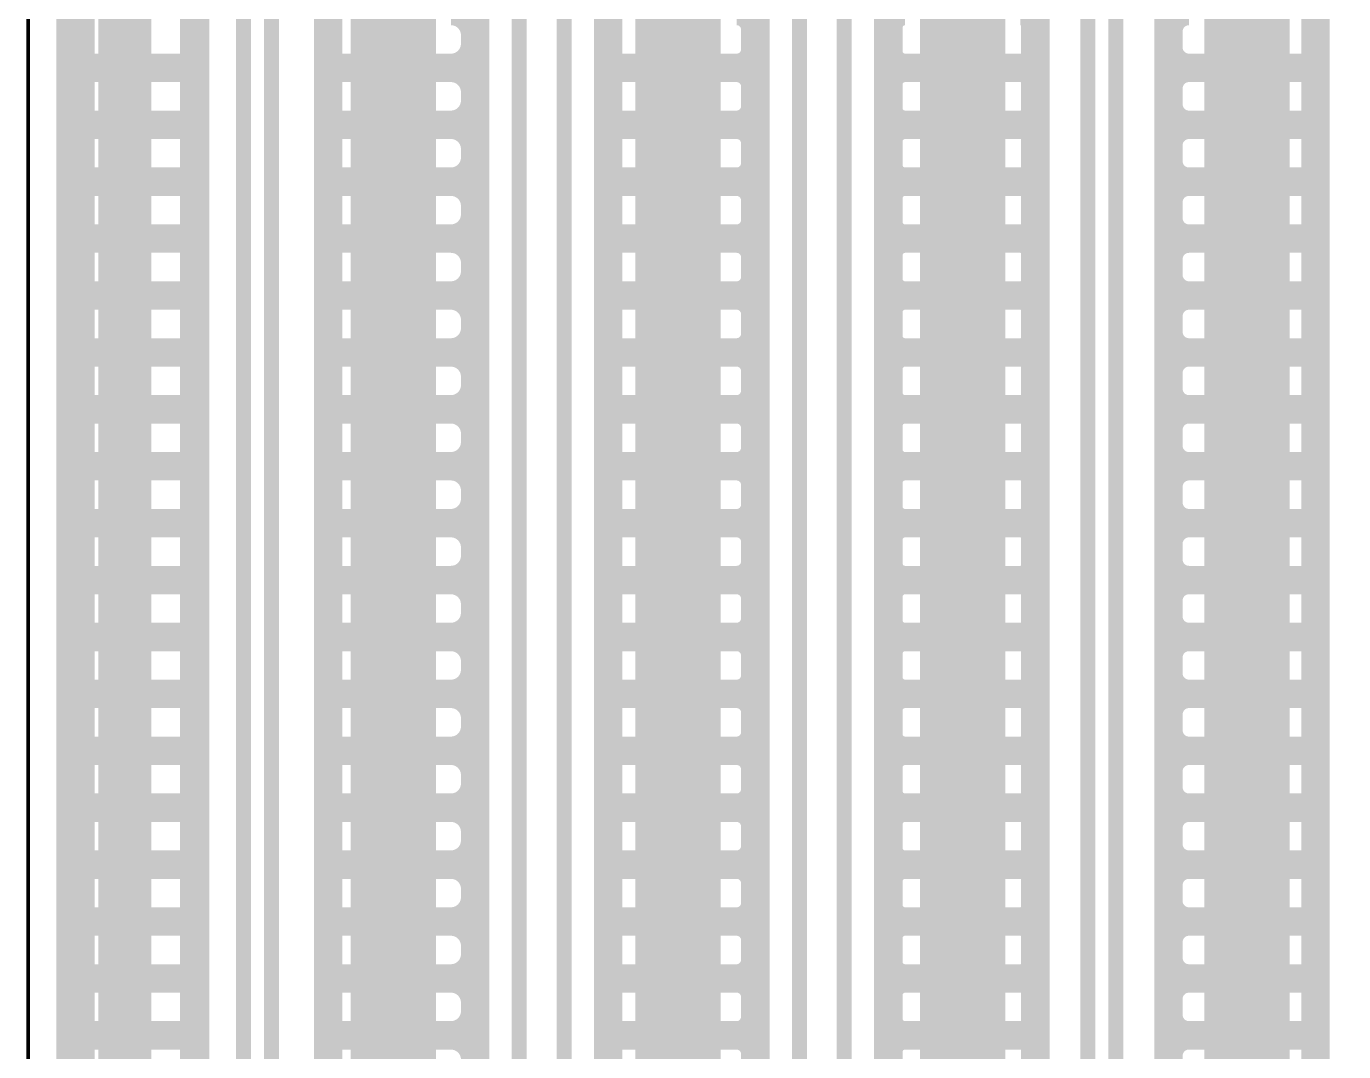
# Model space of a CAD drawing. Header units: millimetres. Extents: x 2260 to 2572, y -21 to 200.
# Drawn here: x 2292.68 to 2299.74, y 123.7 to 129.19 of the extents above; entities that cross this region are included whole.
import ezdxf

# ---------------------------------------------------------------- set-up
doc = ezdxf.new("R2010")
doc.units = ezdxf.units.MM
doc.layers.get('0').update_dxf_attribs({"lineweight": 18})
doc.layers.add('01', color=1, linetype='Continuous', lineweight=18)
doc.layers.add('DIM', color=3, linetype='Continuous', lineweight=13)

# ---------------------------------------------------------------- blocks, each defined once
blk = doc.blocks.new('PAD_R1')
blk.add_lwpolyline([(0.25, 0, 0.5, 0.5, 1), (-0.25, 0, 0.5, 0.5, 1)], format="xyseb", close=True)

msp = doc.modelspace()

# ---------------------------------------------------------------- linework, layer by layer
at = {"layer": '01'}
msp.add_lwpolyline([(2318.1914, 62.078, 0.02, 0.02, -0.414219), (2317.8914, 61.778, 0.02, 0.02, 0), (2292.9916, 61.778, 0.02, 0.02, -0.414219), (2292.6916, 62.078, 0.02, 0.02, 0), (2292.6916, 141.4405, 0.02, 0.02, -0.414219), (2292.9916, 141.7405, 0.02, 0.02, 0), (2317.8914, 141.7405, 0.02, 0.02, -0.414219), (2318.1914, 141.4405, 0.02, 0.02, 0)], format="xyseb", close=True, dxfattribs=at)
for points in [[(2293.1915, 139.8406, 0.2499, 0.2499, 0), (2293.1915, 63.6406, 0.2499, 0.2499, 0)], [(2294.6916, 139.8406, 0.2499, 0.2499, 0), (2294.6916, 63.6406, 0.2499, 0.2499, 0)], [(2296.1915, 139.8406, 0.2499, 0.2499, 0), (2296.1915, 63.6406, 0.2499, 0.2499, 0)], [(2297.6916, 139.8406, 0.2499, 0.2499, 0), (2297.6916, 63.6406, 0.2499, 0.2499, 0)], [(2299.1915, 139.8406, 0.2499, 0.2499, 0), (2299.1915, 63.6406, 0.2499, 0.2499, 0)], [(2292.9177, 137.2406, 0.1524, 0.1524, 0), (2292.9177, 66.2405, 0.1524, 0.1524, 0)], [(2292.9708, 137.2406, 0.1524, 0.1524, 0), (2292.9708, 66.2405, 0.1524, 0.1524, 0)], [(2293.2756, 137.2406, 0.1524, 0.1524, 0), (2293.2756, 66.2405, 0.1524, 0.1524, 0)], [(2293.5804, 137.2406, 0.1524, 0.1524, 0), (2293.5804, 66.2405, 0.1524, 0.1524, 0)], [(2293.5854, 137.2406, 0.1524, 0.1524, 0), (2293.5854, 66.2405, 0.1524, 0.1524, 0)], [(2294.2977, 137.2406, 0.1524, 0.1524, 0), (2294.2977, 66.2405, 0.1524, 0.1524, 0)], [(2294.4948, 137.2406, 0.1524, 0.1524, 0), (2294.4948, 66.2405, 0.1524, 0.1524, 0)], [(2294.7996, 137.2406, 0.1524, 0.1524, 0), (2294.7996, 66.2405, 0.1524, 0.1524, 0)], [(2295.0853, 66.3205, 0.1524, 0.1524, 0), (2295.0853, 137.2406, 0.1524, 0.1524, 0)], [(2295.7978, 137.2406, 0.1524, 0.1524, 0), (2295.7978, 66.2405, 0.1524, 0.1524, 0)], [(2296.0188, 137.2406, 0.1524, 0.1524, 0), (2296.0188, 66.2405, 0.1524, 0.1524, 0)], [(2296.3236, 137.2406, 0.1524, 0.1524, 0), (2296.3236, 66.2405, 0.1524, 0.1524, 0)], [(2296.5854, 66.3205, 0.1524, 0.1524, 0), (2296.5854, 137.2406, 0.1524, 0.1524, 0)], [(2297.2977, 66.3205, 0.1524, 0.1524, 0), (2297.2977, 137.2406, 0.1524, 0.1524, 0)], [(2297.5428, 137.2406, 0.1524, 0.1524, 0), (2297.5428, 66.2405, 0.1524, 0.1524, 0)], [(2297.8476, 137.2406, 0.1524, 0.1524, 0), (2297.8476, 66.2405, 0.1524, 0.1524, 0)], [(2298.0853, 66.3205, 0.1524, 0.1524, 0), (2298.0853, 137.2406, 0.1524, 0.1524, 0)], [(2298.7978, 66.3205, 0.1524, 0.1524, 0), (2298.7978, 137.2406, 0.1524, 0.1524, 0)], [(2299.0668, 137.2406, 0.1524, 0.1524, 0), (2299.0668, 66.2405, 0.1524, 0.1524, 0)], [(2299.3716, 137.2406, 0.1524, 0.1524, 0), (2299.3716, 66.2405, 0.1524, 0.1524, 0)], [(2299.5854, 137.2406, 0.1524, 0.1524, 0), (2299.5854, 66.2405, 0.1524, 0.1524, 0)], [(2295.0853, 129.1393, 0.1524, 0.1524, 0.414228), (2294.9553, 129.2693, 0.1524, 0.1524, 0)], [(2296.5854, 129.1693, 0.1524, 0.1524, 0.414228), (2296.4854, 129.2693, 0.1524, 0.1524, 0)], [(2297.2977, 129.1793, 0.1524, 0.1524, -0.414231), (2297.3877, 129.2693, 0.1524, 0.1524, 0)], [(2298.0853, 129.1893, 0.1524, 0.1524, 0.414252), (2298.0053, 129.2693, 0.1524, 0.1524, 0)], [(2298.7978, 129.1593, 0.1524, 0.1524, -0.414232), (2298.9078, 129.2693, 0.1524, 0.1524, 0)], [(2295.0853, 129.0945, 0.1524, 0.1524, -0.414228), (2294.9553, 128.9645, 0.1524, 0.1524, 0)], [(2296.5854, 129.0645, 0.1524, 0.1524, -0.414228), (2296.4854, 128.9645, 0.1524, 0.1524, 0)], [(2297.2977, 129.0545, 0.1524, 0.1524, 0.414231), (2297.3877, 128.9645, 0.1524, 0.1524, 0)], [(2298.0853, 129.0445, 0.1524, 0.1524, -0.414252), (2298.0053, 128.9645, 0.1524, 0.1524, 0)], [(2298.7978, 129.0745, 0.1524, 0.1524, 0.414232), (2298.9078, 128.9645, 0.1524, 0.1524, 0)], [(2292.9177, 128.9645, 0.1524, 0.1524, 0), (2293.5854, 128.9645, 0.1524, 0.1524, 0)], [(2294.2977, 128.9645, 0.1524, 0.1524, 0), (2295.0853, 128.9645, 0.1524, 0.1524, 0)], [(2295.0853, 128.8345, 0.1524, 0.1524, 0.414228), (2294.9553, 128.9645, 0.1524, 0.1524, 0)], [(2295.7978, 128.9645, 0.1524, 0.1524, 0), (2296.5854, 128.9645, 0.1524, 0.1524, 0)], [(2296.5854, 128.8645, 0.1524, 0.1524, 0.414228), (2296.4854, 128.9645, 0.1524, 0.1524, 0)], [(2297.2977, 128.9645, 0.1524, 0.1524, 0), (2298.0853, 128.9645, 0.1524, 0.1524, 0)], [(2297.2977, 128.8745, 0.1524, 0.1524, -0.414231), (2297.3877, 128.9645, 0.1524, 0.1524, 0)], [(2298.0853, 128.8845, 0.1524, 0.1524, 0.414252), (2298.0053, 128.9645, 0.1524, 0.1524, 0)], [(2298.7978, 128.9645, 0.1524, 0.1524, 0), (2299.5854, 128.9645, 0.1524, 0.1524, 0)], [(2298.7978, 128.8545, 0.1524, 0.1524, -0.414232), (2298.9078, 128.9645, 0.1524, 0.1524, 0)], [(2295.0853, 128.7897, 0.1524, 0.1524, -0.414228), (2294.9553, 128.6597, 0.1524, 0.1524, 0)], [(2296.5854, 128.7597, 0.1524, 0.1524, -0.414228), (2296.4854, 128.6597, 0.1524, 0.1524, 0)], [(2297.2977, 128.7497, 0.1524, 0.1524, 0.414231), (2297.3877, 128.6597, 0.1524, 0.1524, 0)], [(2298.7978, 128.7697, 0.1524, 0.1524, 0.414232), (2298.9078, 128.6597, 0.1524, 0.1524, 0)], [(2298.0853, 128.7397, 0.1524, 0.1524, -0.414252), (2298.0053, 128.6597, 0.1524, 0.1524, 0)], [(2292.9177, 128.6597, 0.1524, 0.1524, 0), (2293.5854, 128.6597, 0.1524, 0.1524, 0)], [(2294.2977, 128.6597, 0.1524, 0.1524, 0), (2295.0853, 128.6597, 0.1524, 0.1524, 0)], [(2295.0853, 128.5297, 0.1524, 0.1524, 0.414228), (2294.9553, 128.6597, 0.1524, 0.1524, 0)], [(2295.7978, 128.6597, 0.1524, 0.1524, 0), (2296.5854, 128.6597, 0.1524, 0.1524, 0)], [(2296.5854, 128.5597, 0.1524, 0.1524, 0.414228), (2296.4854, 128.6597, 0.1524, 0.1524, 0)], [(2297.2977, 128.6597, 0.1524, 0.1524, 0), (2298.0853, 128.6597, 0.1524, 0.1524, 0)], [(2297.2977, 128.5697, 0.1524, 0.1524, -0.414231), (2297.3877, 128.6597, 0.1524, 0.1524, 0)], [(2298.0853, 128.5797, 0.1524, 0.1524, 0.414252), (2298.0053, 128.6597, 0.1524, 0.1524, 0)], [(2298.7978, 128.6597, 0.1524, 0.1524, 0), (2299.5854, 128.6597, 0.1524, 0.1524, 0)], [(2298.7978, 128.5497, 0.1524, 0.1524, -0.414232), (2298.9078, 128.6597, 0.1524, 0.1524, 0)], [(2295.0853, 128.4849, 0.1524, 0.1524, -0.414228), (2294.9553, 128.3549, 0.1524, 0.1524, 0)], [(2298.7978, 128.4649, 0.1524, 0.1524, 0.414232), (2298.9078, 128.3549, 0.1524, 0.1524, 0)], [(2296.5854, 128.4549, 0.1524, 0.1524, -0.414228), (2296.4854, 128.3549, 0.1524, 0.1524, 0)], [(2297.2977, 128.4449, 0.1524, 0.1524, 0.414231), (2297.3877, 128.3549, 0.1524, 0.1524, 0)], [(2298.0853, 128.4349, 0.1524, 0.1524, -0.414252), (2298.0053, 128.3549, 0.1524, 0.1524, 0)], [(2292.9177, 128.3549, 0.1524, 0.1524, 0), (2293.5854, 128.3549, 0.1524, 0.1524, 0)], [(2294.2977, 128.3549, 0.1524, 0.1524, 0), (2295.0853, 128.3549, 0.1524, 0.1524, 0)], [(2295.0853, 128.2249, 0.1524, 0.1524, 0.414228), (2294.9553, 128.3549, 0.1524, 0.1524, 0)], [(2295.7978, 128.3549, 0.1524, 0.1524, 0), (2296.5854, 128.3549, 0.1524, 0.1524, 0)], [(2296.5854, 128.2549, 0.1524, 0.1524, 0.414228), (2296.4854, 128.3549, 0.1524, 0.1524, 0)], [(2297.2977, 128.3549, 0.1524, 0.1524, 0), (2298.0853, 128.3549, 0.1524, 0.1524, 0)], [(2297.2977, 128.2649, 0.1524, 0.1524, -0.414231), (2297.3877, 128.3549, 0.1524, 0.1524, 0)], [(2298.0853, 128.2749, 0.1524, 0.1524, 0.414252), (2298.0053, 128.3549, 0.1524, 0.1524, 0)], [(2298.7978, 128.3549, 0.1524, 0.1524, 0), (2299.5854, 128.3549, 0.1524, 0.1524, 0)], [(2298.7978, 128.2449, 0.1524, 0.1524, -0.414232), (2298.9078, 128.3549, 0.1524, 0.1524, 0)], [(2295.0853, 128.1801, 0.1524, 0.1524, -0.414228), (2294.9553, 128.0501, 0.1524, 0.1524, 0)], [(2296.5854, 128.1501, 0.1524, 0.1524, -0.414228), (2296.4854, 128.0501, 0.1524, 0.1524, 0)], [(2297.2977, 128.1401, 0.1524, 0.1524, 0.414231), (2297.3877, 128.0501, 0.1524, 0.1524, 0)], [(2298.0853, 128.1301, 0.1524, 0.1524, -0.414252), (2298.0053, 128.0501, 0.1524, 0.1524, 0)], [(2298.7978, 128.1601, 0.1524, 0.1524, 0.414232), (2298.9078, 128.0501, 0.1524, 0.1524, 0)], [(2292.9177, 128.0501, 0.1524, 0.1524, 0), (2293.5854, 128.0501, 0.1524, 0.1524, 0)], [(2294.2977, 128.0501, 0.1524, 0.1524, 0), (2295.0853, 128.0501, 0.1524, 0.1524, 0)], [(2295.0853, 127.9201, 0.1524, 0.1524, 0.414228), (2294.9553, 128.0501, 0.1524, 0.1524, 0)], [(2295.7978, 128.0501, 0.1524, 0.1524, 0), (2296.5854, 128.0501, 0.1524, 0.1524, 0)], [(2296.5854, 127.9501, 0.1524, 0.1524, 0.414228), (2296.4854, 128.0501, 0.1524, 0.1524, 0)], [(2297.2977, 128.0501, 0.1524, 0.1524, 0), (2298.0853, 128.0501, 0.1524, 0.1524, 0)], [(2297.2977, 127.9601, 0.1524, 0.1524, -0.414231), (2297.3877, 128.0501, 0.1524, 0.1524, 0)], [(2298.0853, 127.9701, 0.1524, 0.1524, 0.414252), (2298.0053, 128.0501, 0.1524, 0.1524, 0)], [(2298.7978, 128.0501, 0.1524, 0.1524, 0), (2299.5854, 128.0501, 0.1524, 0.1524, 0)], [(2298.7978, 127.9401, 0.1524, 0.1524, -0.414232), (2298.9078, 128.0501, 0.1524, 0.1524, 0)], [(2295.0853, 127.8753, 0.1524, 0.1524, -0.414228), (2294.9553, 127.7453, 0.1524, 0.1524, 0)], [(2296.5854, 127.8453, 0.1524, 0.1524, -0.414228), (2296.4854, 127.7453, 0.1524, 0.1524, 0)], [(2297.2977, 127.8353, 0.1524, 0.1524, 0.414231), (2297.3877, 127.7453, 0.1524, 0.1524, 0)], [(2298.7978, 127.8553, 0.1524, 0.1524, 0.414232), (2298.9078, 127.7453, 0.1524, 0.1524, 0)], [(2298.0853, 127.8253, 0.1524, 0.1524, -0.414252), (2298.0053, 127.7453, 0.1524, 0.1524, 0)], [(2292.9177, 127.7453, 0.1524, 0.1524, 0), (2293.5854, 127.7453, 0.1524, 0.1524, 0)], [(2294.2977, 127.7453, 0.1524, 0.1524, 0), (2295.0853, 127.7453, 0.1524, 0.1524, 0)], [(2295.0853, 127.6153, 0.1524, 0.1524, 0.414228), (2294.9553, 127.7453, 0.1524, 0.1524, 0)], [(2295.7978, 127.7453, 0.1524, 0.1524, 0), (2296.5854, 127.7453, 0.1524, 0.1524, 0)], [(2296.5854, 127.6453, 0.1524, 0.1524, 0.414228), (2296.4854, 127.7453, 0.1524, 0.1524, 0)], [(2297.2977, 127.7453, 0.1524, 0.1524, 0), (2298.0853, 127.7453, 0.1524, 0.1524, 0)], [(2297.2977, 127.6553, 0.1524, 0.1524, -0.414231), (2297.3877, 127.7453, 0.1524, 0.1524, 0)], [(2298.0853, 127.6653, 0.1524, 0.1524, 0.414252), (2298.0053, 127.7453, 0.1524, 0.1524, 0)], [(2298.7978, 127.7453, 0.1524, 0.1524, 0), (2299.5854, 127.7453, 0.1524, 0.1524, 0)], [(2298.7978, 127.6353, 0.1524, 0.1524, -0.414232), (2298.9078, 127.7453, 0.1524, 0.1524, 0)], [(2295.0853, 127.5705, 0.1524, 0.1524, -0.414228), (2294.9553, 127.4405, 0.1524, 0.1524, 0)], [(2298.7978, 127.5505, 0.1524, 0.1524, 0.414232), (2298.9078, 127.4405, 0.1524, 0.1524, 0)], [(2296.5854, 127.5405, 0.1524, 0.1524, -0.414228), (2296.4854, 127.4405, 0.1524, 0.1524, 0)], [(2297.2977, 127.5305, 0.1524, 0.1524, 0.414231), (2297.3877, 127.4405, 0.1524, 0.1524, 0)], [(2298.0853, 127.5205, 0.1524, 0.1524, -0.414252), (2298.0053, 127.4405, 0.1524, 0.1524, 0)], [(2292.9177, 127.4405, 0.1524, 0.1524, 0), (2293.5854, 127.4405, 0.1524, 0.1524, 0)], [(2294.2977, 127.4405, 0.1524, 0.1524, 0), (2295.0853, 127.4405, 0.1524, 0.1524, 0)], [(2295.0853, 127.3105, 0.1524, 0.1524, 0.414228), (2294.9553, 127.4405, 0.1524, 0.1524, 0)], [(2295.7978, 127.4405, 0.1524, 0.1524, 0), (2296.5854, 127.4405, 0.1524, 0.1524, 0)], [(2296.5854, 127.3405, 0.1524, 0.1524, 0.414228), (2296.4854, 127.4405, 0.1524, 0.1524, 0)], [(2297.2977, 127.4405, 0.1524, 0.1524, 0), (2298.0853, 127.4405, 0.1524, 0.1524, 0)], [(2297.2977, 127.3505, 0.1524, 0.1524, -0.414231), (2297.3877, 127.4405, 0.1524, 0.1524, 0)], [(2298.0853, 127.3605, 0.1524, 0.1524, 0.414252), (2298.0053, 127.4405, 0.1524, 0.1524, 0)], [(2298.7978, 127.4405, 0.1524, 0.1524, 0), (2299.5854, 127.4405, 0.1524, 0.1524, 0)], [(2298.7978, 127.3305, 0.1524, 0.1524, -0.414232), (2298.9078, 127.4405, 0.1524, 0.1524, 0)], [(2295.0853, 127.2657, 0.1524, 0.1524, -0.414228), (2294.9553, 127.1357, 0.1524, 0.1524, 0)], [(2296.5854, 127.2357, 0.1524, 0.1524, -0.414228), (2296.4854, 127.1357, 0.1524, 0.1524, 0)], [(2297.2977, 127.2257, 0.1524, 0.1524, 0.414231), (2297.3877, 127.1357, 0.1524, 0.1524, 0)], [(2298.0853, 127.2157, 0.1524, 0.1524, -0.414252), (2298.0053, 127.1357, 0.1524, 0.1524, 0)], [(2298.7978, 127.2457, 0.1524, 0.1524, 0.414232), (2298.9078, 127.1357, 0.1524, 0.1524, 0)], [(2292.9177, 127.1357, 0.1524, 0.1524, 0), (2293.5854, 127.1357, 0.1524, 0.1524, 0)], [(2294.2977, 127.1357, 0.1524, 0.1524, 0), (2295.0853, 127.1357, 0.1524, 0.1524, 0)], [(2295.0853, 127.0057, 0.1524, 0.1524, 0.414228), (2294.9553, 127.1357, 0.1524, 0.1524, 0)], [(2295.7978, 127.1357, 0.1524, 0.1524, 0), (2296.5854, 127.1357, 0.1524, 0.1524, 0)], [(2296.5854, 127.0357, 0.1524, 0.1524, 0.414228), (2296.4854, 127.1357, 0.1524, 0.1524, 0)], [(2297.2977, 127.1357, 0.1524, 0.1524, 0), (2298.0853, 127.1357, 0.1524, 0.1524, 0)], [(2297.2977, 127.0457, 0.1524, 0.1524, -0.414231), (2297.3877, 127.1357, 0.1524, 0.1524, 0)], [(2298.0853, 127.0557, 0.1524, 0.1524, 0.414252), (2298.0053, 127.1357, 0.1524, 0.1524, 0)], [(2298.7978, 127.1357, 0.1524, 0.1524, 0), (2299.5854, 127.1357, 0.1524, 0.1524, 0)], [(2298.7978, 127.0257, 0.1524, 0.1524, -0.414232), (2298.9078, 127.1357, 0.1524, 0.1524, 0)], [(2295.0853, 126.9609, 0.1524, 0.1524, -0.414228), (2294.9553, 126.8309, 0.1524, 0.1524, 0)], [(2296.5854, 126.9309, 0.1524, 0.1524, -0.414228), (2296.4854, 126.8309, 0.1524, 0.1524, 0)], [(2297.2977, 126.9209, 0.1524, 0.1524, 0.414231), (2297.3877, 126.8309, 0.1524, 0.1524, 0)], [(2298.0853, 126.9109, 0.1524, 0.1524, -0.414252), (2298.0053, 126.8309, 0.1524, 0.1524, 0)], [(2298.7978, 126.9409, 0.1524, 0.1524, 0.414232), (2298.9078, 126.8309, 0.1524, 0.1524, 0)], [(2292.9177, 126.8309, 0.1524, 0.1524, 0), (2293.5854, 126.8309, 0.1524, 0.1524, 0)], [(2294.2977, 126.8309, 0.1524, 0.1524, 0), (2295.0853, 126.8309, 0.1524, 0.1524, 0)], [(2295.0853, 126.7009, 0.1524, 0.1524, 0.414228), (2294.9553, 126.8309, 0.1524, 0.1524, 0)], [(2295.7978, 126.8309, 0.1524, 0.1524, 0), (2296.5854, 126.8309, 0.1524, 0.1524, 0)], [(2296.5854, 126.7309, 0.1524, 0.1524, 0.414228), (2296.4854, 126.8309, 0.1524, 0.1524, 0)], [(2297.2977, 126.8309, 0.1524, 0.1524, 0), (2298.0853, 126.8309, 0.1524, 0.1524, 0)], [(2297.2977, 126.7409, 0.1524, 0.1524, -0.414231), (2297.3877, 126.8309, 0.1524, 0.1524, 0)], [(2298.0853, 126.7509, 0.1524, 0.1524, 0.414252), (2298.0053, 126.8309, 0.1524, 0.1524, 0)], [(2298.7978, 126.8309, 0.1524, 0.1524, 0), (2299.5854, 126.8309, 0.1524, 0.1524, 0)], [(2298.7978, 126.7209, 0.1524, 0.1524, -0.414232), (2298.9078, 126.8309, 0.1524, 0.1524, 0)], [(2295.0853, 126.6561, 0.1524, 0.1524, -0.414228), (2294.9553, 126.5261, 0.1524, 0.1524, 0)], [(2298.7978, 126.6361, 0.1524, 0.1524, 0.414232), (2298.9078, 126.5261, 0.1524, 0.1524, 0)], [(2296.5854, 126.6261, 0.1524, 0.1524, -0.414228), (2296.4854, 126.5261, 0.1524, 0.1524, 0)], [(2297.2977, 126.6161, 0.1524, 0.1524, 0.414231), (2297.3877, 126.5261, 0.1524, 0.1524, 0)], [(2298.0853, 126.6061, 0.1524, 0.1524, -0.414252), (2298.0053, 126.5261, 0.1524, 0.1524, 0)], [(2292.9177, 126.5261, 0.1524, 0.1524, 0), (2293.5854, 126.5261, 0.1524, 0.1524, 0)], [(2294.2977, 126.5261, 0.1524, 0.1524, 0), (2295.0853, 126.5261, 0.1524, 0.1524, 0)], [(2295.0853, 126.3961, 0.1524, 0.1524, 0.414228), (2294.9553, 126.5261, 0.1524, 0.1524, 0)], [(2295.7978, 126.5261, 0.1524, 0.1524, 0), (2296.5854, 126.5261, 0.1524, 0.1524, 0)], [(2296.5854, 126.4261, 0.1524, 0.1524, 0.414228), (2296.4854, 126.5261, 0.1524, 0.1524, 0)], [(2297.2977, 126.5261, 0.1524, 0.1524, 0), (2298.0853, 126.5261, 0.1524, 0.1524, 0)], [(2297.2977, 126.4361, 0.1524, 0.1524, -0.414231), (2297.3877, 126.5261, 0.1524, 0.1524, 0)], [(2298.0853, 126.4461, 0.1524, 0.1524, 0.414252), (2298.0053, 126.5261, 0.1524, 0.1524, 0)], [(2298.7978, 126.5261, 0.1524, 0.1524, 0), (2299.5854, 126.5261, 0.1524, 0.1524, 0)], [(2298.7978, 126.4161, 0.1524, 0.1524, -0.414232), (2298.9078, 126.5261, 0.1524, 0.1524, 0)], [(2295.0853, 126.3513, 0.1524, 0.1524, -0.414228), (2294.9553, 126.2213, 0.1524, 0.1524, 0)], [(2296.5854, 126.3213, 0.1524, 0.1524, -0.414228), (2296.4854, 126.2213, 0.1524, 0.1524, 0)], [(2297.2977, 126.3113, 0.1524, 0.1524, 0.414231), (2297.3877, 126.2213, 0.1524, 0.1524, 0)], [(2298.0853, 126.3013, 0.1524, 0.1524, -0.414252), (2298.0053, 126.2213, 0.1524, 0.1524, 0)], [(2298.7978, 126.3313, 0.1524, 0.1524, 0.414232), (2298.9078, 126.2213, 0.1524, 0.1524, 0)], [(2292.9177, 126.2213, 0.1524, 0.1524, 0), (2293.5854, 126.2213, 0.1524, 0.1524, 0)], [(2294.2977, 126.2213, 0.1524, 0.1524, 0), (2295.0853, 126.2213, 0.1524, 0.1524, 0)], [(2295.0853, 126.0913, 0.1524, 0.1524, 0.414228), (2294.9553, 126.2213, 0.1524, 0.1524, 0)], [(2295.7978, 126.2213, 0.1524, 0.1524, 0), (2296.5854, 126.2213, 0.1524, 0.1524, 0)], [(2296.5854, 126.1213, 0.1524, 0.1524, 0.414228), (2296.4854, 126.2213, 0.1524, 0.1524, 0)], [(2297.2977, 126.2213, 0.1524, 0.1524, 0), (2298.0853, 126.2213, 0.1524, 0.1524, 0)], [(2297.2977, 126.1313, 0.1524, 0.1524, -0.414231), (2297.3877, 126.2213, 0.1524, 0.1524, 0)], [(2298.0853, 126.1413, 0.1524, 0.1524, 0.414252), (2298.0053, 126.2213, 0.1524, 0.1524, 0)], [(2298.7978, 126.2213, 0.1524, 0.1524, 0), (2299.5854, 126.2213, 0.1524, 0.1524, 0)], [(2298.7978, 126.1113, 0.1524, 0.1524, -0.414232), (2298.9078, 126.2213, 0.1524, 0.1524, 0)], [(2295.0853, 126.0465, 0.1524, 0.1524, -0.414228), (2294.9553, 125.9165, 0.1524, 0.1524, 0)], [(2296.5854, 126.0165, 0.1524, 0.1524, -0.414228), (2296.4854, 125.9165, 0.1524, 0.1524, 0)], [(2297.2977, 126.0065, 0.1524, 0.1524, 0.414231), (2297.3877, 125.9165, 0.1524, 0.1524, 0)], [(2298.0853, 125.9965, 0.1524, 0.1524, -0.414252), (2298.0053, 125.9165, 0.1524, 0.1524, 0)], [(2298.7978, 126.0265, 0.1524, 0.1524, 0.414232), (2298.9078, 125.9165, 0.1524, 0.1524, 0)], [(2292.9177, 125.9165, 0.1524, 0.1524, 0), (2293.5854, 125.9165, 0.1524, 0.1524, 0)], [(2294.2977, 125.9165, 0.1524, 0.1524, 0), (2295.0853, 125.9165, 0.1524, 0.1524, 0)], [(2295.0853, 125.7865, 0.1524, 0.1524, 0.414228), (2294.9553, 125.9165, 0.1524, 0.1524, 0)], [(2295.7978, 125.9165, 0.1524, 0.1524, 0), (2296.5854, 125.9165, 0.1524, 0.1524, 0)], [(2296.5854, 125.8165, 0.1524, 0.1524, 0.414228), (2296.4854, 125.9165, 0.1524, 0.1524, 0)], [(2297.2977, 125.9165, 0.1524, 0.1524, 0), (2298.0853, 125.9165, 0.1524, 0.1524, 0)], [(2297.2977, 125.8265, 0.1524, 0.1524, -0.414231), (2297.3877, 125.9165, 0.1524, 0.1524, 0)], [(2298.0853, 125.8365, 0.1524, 0.1524, 0.414252), (2298.0053, 125.9165, 0.1524, 0.1524, 0)], [(2298.7978, 125.9165, 0.1524, 0.1524, 0), (2299.5854, 125.9165, 0.1524, 0.1524, 0)], [(2298.7978, 125.8065, 0.1524, 0.1524, -0.414232), (2298.9078, 125.9165, 0.1524, 0.1524, 0)], [(2295.0853, 125.7417, 0.1524, 0.1524, -0.414228), (2294.9553, 125.6117, 0.1524, 0.1524, 0)], [(2296.5854, 125.7117, 0.1524, 0.1524, -0.414228), (2296.4854, 125.6117, 0.1524, 0.1524, 0)], [(2298.7978, 125.7217, 0.1524, 0.1524, 0.414232), (2298.9078, 125.6117, 0.1524, 0.1524, 0)], [(2297.2977, 125.7017, 0.1524, 0.1524, 0.414231), (2297.3877, 125.6117, 0.1524, 0.1524, 0)], [(2298.0853, 125.6917, 0.1524, 0.1524, -0.414252), (2298.0053, 125.6117, 0.1524, 0.1524, 0)], [(2292.9177, 125.6117, 0.1524, 0.1524, 0), (2293.5854, 125.6117, 0.1524, 0.1524, 0)], [(2294.2977, 125.6117, 0.1524, 0.1524, 0), (2295.0853, 125.6117, 0.1524, 0.1524, 0)], [(2295.0853, 125.4817, 0.1524, 0.1524, 0.414228), (2294.9553, 125.6117, 0.1524, 0.1524, 0)], [(2295.7978, 125.6117, 0.1524, 0.1524, 0), (2296.5854, 125.6117, 0.1524, 0.1524, 0)], [(2296.5854, 125.5117, 0.1524, 0.1524, 0.414228), (2296.4854, 125.6117, 0.1524, 0.1524, 0)], [(2297.2977, 125.6117, 0.1524, 0.1524, 0), (2298.0853, 125.6117, 0.1524, 0.1524, 0)], [(2297.2977, 125.5217, 0.1524, 0.1524, -0.414231), (2297.3877, 125.6117, 0.1524, 0.1524, 0)], [(2298.0853, 125.5317, 0.1524, 0.1524, 0.414252), (2298.0053, 125.6117, 0.1524, 0.1524, 0)], [(2298.7978, 125.6117, 0.1524, 0.1524, 0), (2299.5854, 125.6117, 0.1524, 0.1524, 0)], [(2298.7978, 125.5017, 0.1524, 0.1524, -0.414232), (2298.9078, 125.6117, 0.1524, 0.1524, 0)], [(2295.0853, 125.4369, 0.1524, 0.1524, -0.414228), (2294.9553, 125.3069, 0.1524, 0.1524, 0)], [(2296.5854, 125.4069, 0.1524, 0.1524, -0.414228), (2296.4854, 125.3069, 0.1524, 0.1524, 0)], [(2297.2977, 125.3969, 0.1524, 0.1524, 0.414231), (2297.3877, 125.3069, 0.1524, 0.1524, 0)], [(2298.0853, 125.3869, 0.1524, 0.1524, -0.414252), (2298.0053, 125.3069, 0.1524, 0.1524, 0)], [(2298.7978, 125.4169, 0.1524, 0.1524, 0.414232), (2298.9078, 125.3069, 0.1524, 0.1524, 0)], [(2292.9177, 125.3069, 0.1524, 0.1524, 0), (2293.5854, 125.3069, 0.1524, 0.1524, 0)], [(2294.2977, 125.3069, 0.1524, 0.1524, 0), (2295.0853, 125.3069, 0.1524, 0.1524, 0)], [(2295.0853, 125.1769, 0.1524, 0.1524, 0.414228), (2294.9553, 125.3069, 0.1524, 0.1524, 0)], [(2295.7978, 125.3069, 0.1524, 0.1524, 0), (2296.5854, 125.3069, 0.1524, 0.1524, 0)], [(2296.5854, 125.2069, 0.1524, 0.1524, 0.414228), (2296.4854, 125.3069, 0.1524, 0.1524, 0)], [(2297.2977, 125.3069, 0.1524, 0.1524, 0), (2298.0853, 125.3069, 0.1524, 0.1524, 0)], [(2297.2977, 125.2169, 0.1524, 0.1524, -0.414231), (2297.3877, 125.3069, 0.1524, 0.1524, 0)], [(2298.0853, 125.2269, 0.1524, 0.1524, 0.414252), (2298.0053, 125.3069, 0.1524, 0.1524, 0)], [(2298.7978, 125.3069, 0.1524, 0.1524, 0), (2299.5854, 125.3069, 0.1524, 0.1524, 0)], [(2298.7978, 125.1969, 0.1524, 0.1524, -0.414232), (2298.9078, 125.3069, 0.1524, 0.1524, 0)], [(2295.0853, 125.1321, 0.1524, 0.1524, -0.414228), (2294.9553, 125.0021, 0.1524, 0.1524, 0)], [(2296.5854, 125.1021, 0.1524, 0.1524, -0.414228), (2296.4854, 125.0021, 0.1524, 0.1524, 0)], [(2297.2977, 125.0921, 0.1524, 0.1524, 0.414231), (2297.3877, 125.0021, 0.1524, 0.1524, 0)], [(2298.0853, 125.0821, 0.1524, 0.1524, -0.414252), (2298.0053, 125.0021, 0.1524, 0.1524, 0)], [(2298.7978, 125.1121, 0.1524, 0.1524, 0.414232), (2298.9078, 125.0021, 0.1524, 0.1524, 0)], [(2292.9177, 125.0021, 0.1524, 0.1524, 0), (2293.5854, 125.0021, 0.1524, 0.1524, 0)], [(2294.2977, 125.0021, 0.1524, 0.1524, 0), (2295.0853, 125.0021, 0.1524, 0.1524, 0)], [(2295.0853, 124.8721, 0.1524, 0.1524, 0.414228), (2294.9553, 125.0021, 0.1524, 0.1524, 0)], [(2295.7978, 125.0021, 0.1524, 0.1524, 0), (2296.5854, 125.0021, 0.1524, 0.1524, 0)], [(2296.5854, 124.9021, 0.1524, 0.1524, 0.414228), (2296.4854, 125.0021, 0.1524, 0.1524, 0)], [(2297.2977, 125.0021, 0.1524, 0.1524, 0), (2298.0853, 125.0021, 0.1524, 0.1524, 0)], [(2297.2977, 124.9121, 0.1524, 0.1524, -0.414231), (2297.3877, 125.0021, 0.1524, 0.1524, 0)], [(2298.0853, 124.9221, 0.1524, 0.1524, 0.414252), (2298.0053, 125.0021, 0.1524, 0.1524, 0)], [(2298.7978, 125.0021, 0.1524, 0.1524, 0), (2299.5854, 125.0021, 0.1524, 0.1524, 0)], [(2298.7978, 124.8921, 0.1524, 0.1524, -0.414232), (2298.9078, 125.0021, 0.1524, 0.1524, 0)], [(2295.0853, 124.8273, 0.1524, 0.1524, -0.414228), (2294.9553, 124.6973, 0.1524, 0.1524, 0)], [(2296.5854, 124.7973, 0.1524, 0.1524, -0.414228), (2296.4854, 124.6973, 0.1524, 0.1524, 0)], [(2298.7978, 124.8073, 0.1524, 0.1524, 0.414232), (2298.9078, 124.6973, 0.1524, 0.1524, 0)], [(2297.2977, 124.7873, 0.1524, 0.1524, 0.414231), (2297.3877, 124.6973, 0.1524, 0.1524, 0)], [(2298.0853, 124.7773, 0.1524, 0.1524, -0.414252), (2298.0053, 124.6973, 0.1524, 0.1524, 0)], [(2292.9177, 124.6973, 0.1524, 0.1524, 0), (2293.5854, 124.6973, 0.1524, 0.1524, 0)], [(2294.2977, 124.6973, 0.1524, 0.1524, 0), (2295.0853, 124.6973, 0.1524, 0.1524, 0)], [(2295.0853, 124.5673, 0.1524, 0.1524, 0.414228), (2294.9553, 124.6973, 0.1524, 0.1524, 0)], [(2295.7978, 124.6973, 0.1524, 0.1524, 0), (2296.5854, 124.6973, 0.1524, 0.1524, 0)], [(2296.5854, 124.5973, 0.1524, 0.1524, 0.414228), (2296.4854, 124.6973, 0.1524, 0.1524, 0)], [(2297.2977, 124.6973, 0.1524, 0.1524, 0), (2298.0853, 124.6973, 0.1524, 0.1524, 0)], [(2297.2977, 124.6073, 0.1524, 0.1524, -0.414231), (2297.3877, 124.6973, 0.1524, 0.1524, 0)], [(2298.0853, 124.6173, 0.1524, 0.1524, 0.414252), (2298.0053, 124.6973, 0.1524, 0.1524, 0)], [(2298.7978, 124.6973, 0.1524, 0.1524, 0), (2299.5854, 124.6973, 0.1524, 0.1524, 0)], [(2298.7978, 124.5873, 0.1524, 0.1524, -0.414232), (2298.9078, 124.6973, 0.1524, 0.1524, 0)], [(2295.0853, 124.5225, 0.1524, 0.1524, -0.414228), (2294.9553, 124.3925, 0.1524, 0.1524, 0)], [(2296.5854, 124.4925, 0.1524, 0.1524, -0.414228), (2296.4854, 124.3925, 0.1524, 0.1524, 0)], [(2297.2977, 124.4825, 0.1524, 0.1524, 0.414231), (2297.3877, 124.3925, 0.1524, 0.1524, 0)], [(2298.0853, 124.4725, 0.1524, 0.1524, -0.414252), (2298.0053, 124.3925, 0.1524, 0.1524, 0)], [(2298.7978, 124.5025, 0.1524, 0.1524, 0.414232), (2298.9078, 124.3925, 0.1524, 0.1524, 0)], [(2292.9177, 124.3925, 0.1524, 0.1524, 0), (2293.5854, 124.3925, 0.1524, 0.1524, 0)], [(2294.2977, 124.3925, 0.1524, 0.1524, 0), (2295.0853, 124.3925, 0.1524, 0.1524, 0)], [(2295.0853, 124.2625, 0.1524, 0.1524, 0.414228), (2294.9553, 124.3925, 0.1524, 0.1524, 0)], [(2295.7978, 124.3925, 0.1524, 0.1524, 0), (2296.5854, 124.3925, 0.1524, 0.1524, 0)], [(2296.5854, 124.2925, 0.1524, 0.1524, 0.414228), (2296.4854, 124.3925, 0.1524, 0.1524, 0)], [(2297.2977, 124.3925, 0.1524, 0.1524, 0), (2298.0853, 124.3925, 0.1524, 0.1524, 0)], [(2297.2977, 124.3025, 0.1524, 0.1524, -0.414231), (2297.3877, 124.3925, 0.1524, 0.1524, 0)], [(2298.0853, 124.3125, 0.1524, 0.1524, 0.414252), (2298.0053, 124.3925, 0.1524, 0.1524, 0)], [(2298.7978, 124.3925, 0.1524, 0.1524, 0), (2299.5854, 124.3925, 0.1524, 0.1524, 0)], [(2298.7978, 124.2825, 0.1524, 0.1524, -0.414232), (2298.9078, 124.3925, 0.1524, 0.1524, 0)], [(2295.0853, 124.2177, 0.1524, 0.1524, -0.414228), (2294.9553, 124.0877, 0.1524, 0.1524, 0)], [(2296.5854, 124.1877, 0.1524, 0.1524, -0.414228), (2296.4854, 124.0877, 0.1524, 0.1524, 0)], [(2297.2977, 124.1777, 0.1524, 0.1524, 0.414231), (2297.3877, 124.0877, 0.1524, 0.1524, 0)], [(2298.0853, 124.1677, 0.1524, 0.1524, -0.414252), (2298.0053, 124.0877, 0.1524, 0.1524, 0)], [(2298.7978, 124.1977, 0.1524, 0.1524, 0.414232), (2298.9078, 124.0877, 0.1524, 0.1524, 0)], [(2292.9177, 124.0877, 0.1524, 0.1524, 0), (2293.5854, 124.0877, 0.1524, 0.1524, 0)], [(2294.2977, 124.0877, 0.1524, 0.1524, 0), (2295.0853, 124.0877, 0.1524, 0.1524, 0)], [(2295.0853, 123.9577, 0.1524, 0.1524, 0.414228), (2294.9553, 124.0877, 0.1524, 0.1524, 0)], [(2295.7978, 124.0877, 0.1524, 0.1524, 0), (2296.5854, 124.0877, 0.1524, 0.1524, 0)], [(2296.5854, 123.9877, 0.1524, 0.1524, 0.414228), (2296.4854, 124.0877, 0.1524, 0.1524, 0)], [(2297.2977, 124.0877, 0.1524, 0.1524, 0), (2298.0853, 124.0877, 0.1524, 0.1524, 0)], [(2297.2977, 123.9977, 0.1524, 0.1524, -0.414231), (2297.3877, 124.0877, 0.1524, 0.1524, 0)], [(2298.0853, 124.0077, 0.1524, 0.1524, 0.414252), (2298.0053, 124.0877, 0.1524, 0.1524, 0)], [(2298.7978, 124.0877, 0.1524, 0.1524, 0), (2299.5854, 124.0877, 0.1524, 0.1524, 0)], [(2298.7978, 123.9777, 0.1524, 0.1524, -0.414232), (2298.9078, 124.0877, 0.1524, 0.1524, 0)], [(2295.0853, 123.9129, 0.1524, 0.1524, -0.414228), (2294.9553, 123.7829, 0.1524, 0.1524, 0)], [(2296.5854, 123.8829, 0.1524, 0.1524, -0.414228), (2296.4854, 123.7829, 0.1524, 0.1524, 0)], [(2298.7978, 123.8929, 0.1524, 0.1524, 0.414232), (2298.9078, 123.7829, 0.1524, 0.1524, 0)], [(2297.2977, 123.8729, 0.1524, 0.1524, 0.414231), (2297.3877, 123.7829, 0.1524, 0.1524, 0)], [(2298.0853, 123.8629, 0.1524, 0.1524, -0.414252), (2298.0053, 123.7829, 0.1524, 0.1524, 0)], [(2292.9177, 123.7829, 0.1524, 0.1524, 0), (2293.5854, 123.7829, 0.1524, 0.1524, 0)], [(2294.2977, 123.7829, 0.1524, 0.1524, 0), (2295.0853, 123.7829, 0.1524, 0.1524, 0)], [(2295.0853, 123.6529, 0.1524, 0.1524, 0.414228), (2294.9553, 123.7829, 0.1524, 0.1524, 0)], [(2295.7978, 123.7829, 0.1524, 0.1524, 0), (2296.5854, 123.7829, 0.1524, 0.1524, 0)], [(2296.5854, 123.6829, 0.1524, 0.1524, 0.414228), (2296.4854, 123.7829, 0.1524, 0.1524, 0)], [(2297.2977, 123.7829, 0.1524, 0.1524, 0), (2298.0853, 123.7829, 0.1524, 0.1524, 0)], [(2297.2977, 123.6929, 0.1524, 0.1524, -0.414231), (2297.3877, 123.7829, 0.1524, 0.1524, 0)], [(2298.0853, 123.7029, 0.1524, 0.1524, 0.414252), (2298.0053, 123.7829, 0.1524, 0.1524, 0)], [(2298.7978, 123.7829, 0.1524, 0.1524, 0), (2299.5854, 123.7829, 0.1524, 0.1524, 0)], [(2298.7978, 123.6729, 0.1524, 0.1524, -0.414232), (2298.9078, 123.7829, 0.1524, 0.1524, 0)]]:
    msp.add_lwpolyline(points, format="xyseb", dxfattribs=at)
at = {"layer": 'DIM'}
for points in [[(2293.8446, 137.3962, 0.08, 0.08, 0), (2293.8446, 66.0853, 0.08, 0.08, 0)], [(2295.3215, 137.4265, 0.08, 0.08, 0), (2295.3215, 66.0549, 0.08, 0.08, 0)], [(2295.5616, 137.4264, 0.08, 0.08, 0), (2295.5616, 66.0551, 0.08, 0.08, 0)], [(2296.8217, 137.4265, 0.08, 0.08, 0), (2296.8217, 66.0549, 0.08, 0.08, 0)], [(2297.0614, 137.4264, 0.08, 0.08, 0), (2297.0614, 66.0551, 0.08, 0.08, 0)], [(2293.9946, 137.3377, 0.08, 0.08, 0), (2293.9946, 66.1434, 0.08, 0.08, 0)], [(2298.3665, 137.367, 0.08, 0.08, 0), (2298.3665, 66.1145, 0.08, 0.08, 0)], [(2298.5165, 137.3669, 0.08, 0.08, 0), (2298.5165, 66.1147, 0.08, 0.08, 0)]]:
    msp.add_lwpolyline(points, format="xyseb", dxfattribs=at)

# ---------------------------------------------------------------- block references
at = {"layer": '01', "xscale": 0.1524, "yscale": 0.1524}
for p in [(2296.5854, 129.1693), (2297.2977, 129.1793), (2298.0853, 129.1893), (2295.0853, 129.1393), (2298.7978, 129.1593), (2295.0853, 129.0945), (2296.5854, 129.0645), (2297.2977, 129.0545), (2298.0853, 129.0445), (2298.7978, 129.0745), (2292.9177, 128.9645), (2293.5854, 128.9645), (2294.2977, 128.9645), (2294.9553, 128.9645), (2294.9553, 128.9645), (2295.0853, 128.9645), (2295.7978, 128.9645), (2296.4854, 128.9645), (2296.4854, 128.9645), (2296.5854, 128.9645), (2297.2977, 128.9645), (2297.3877, 128.9645), (2297.3877, 128.9645), (2298.0053, 128.9645), (2298.0053, 128.9645), (2298.0853, 128.9645), (2298.7978, 128.9645), (2298.9078, 128.9645), (2298.9078, 128.9645), (2299.5854, 128.9645), (2298.0853, 128.8845), (2295.0853, 128.8345), (2296.5854, 128.8645), (2297.2977, 128.8745), (2298.7978, 128.8545), (2295.0853, 128.7897), (2296.5854, 128.7597), (2297.2977, 128.7497), (2298.7978, 128.7697), (2298.0853, 128.7397), (2292.9177, 128.6597), (2293.5854, 128.6597), (2294.2977, 128.6597), (2294.9553, 128.6597), (2294.9553, 128.6597), (2295.0853, 128.6597), (2295.7978, 128.6597), (2296.4854, 128.6597), (2296.4854, 128.6597), (2296.5854, 128.6597), (2297.2977, 128.6597), (2297.3877, 128.6597), (2297.3877, 128.6597), (2298.0053, 128.6597), (2298.0053, 128.6597), (2298.0853, 128.6597), (2298.7978, 128.6597), (2298.9078, 128.6597), (2298.9078, 128.6597), (2299.5854, 128.6597), (2296.5854, 128.5597), (2297.2977, 128.5697), (2298.0853, 128.5797), (2298.7978, 128.5497), (2295.0853, 128.5297), (2295.0853, 128.4849), (2298.7978, 128.4649), (2296.5854, 128.4549), (2297.2977, 128.4449), (2298.0853, 128.4349), (2292.9177, 128.3549), (2293.5854, 128.3549), (2294.2977, 128.3549), (2294.9553, 128.3549), (2294.9553, 128.3549), (2295.0853, 128.3549), (2295.7978, 128.3549), (2296.4854, 128.3549), (2296.4854, 128.3549), (2296.5854, 128.3549), (2297.2977, 128.3549), (2297.3877, 128.3549), (2297.3877, 128.3549), (2298.0053, 128.3549), (2298.0053, 128.3549), (2298.0853, 128.3549), (2298.7978, 128.3549), (2298.9078, 128.3549), (2298.9078, 128.3549), (2299.5854, 128.3549), (2296.5854, 128.2549), (2297.2977, 128.2649), (2298.0853, 128.2749), (2295.0853, 128.2249), (2295.0853, 128.1801), (2298.7978, 128.2449), (2296.5854, 128.1501), (2297.2977, 128.1401), (2298.0853, 128.1301), (2298.7978, 128.1601), (2292.9177, 128.0501), (2293.5854, 128.0501), (2294.2977, 128.0501), (2294.9553, 128.0501), (2294.9553, 128.0501), (2295.0853, 128.0501), (2295.7978, 128.0501), (2296.4854, 128.0501), (2296.4854, 128.0501), (2296.5854, 128.0501), (2297.2977, 128.0501), (2297.3877, 128.0501), (2297.3877, 128.0501), (2298.0053, 128.0501), (2298.0053, 128.0501), (2298.0853, 128.0501), (2298.7978, 128.0501), (2298.9078, 128.0501), (2298.9078, 128.0501), (2299.5854, 128.0501), (2298.0853, 127.9701), (2295.0853, 127.9201), (2296.5854, 127.9501), (2297.2977, 127.9601), (2298.7978, 127.9401), (2295.0853, 127.8753), (2296.5854, 127.8453), (2297.2977, 127.8353), (2298.7978, 127.8553), (2298.0853, 127.8253), (2292.9177, 127.7453), (2293.5854, 127.7453), (2294.2977, 127.7453), (2294.9553, 127.7453), (2294.9553, 127.7453), (2295.0853, 127.7453), (2295.7978, 127.7453), (2296.4854, 127.7453), (2296.4854, 127.7453), (2296.5854, 127.7453), (2297.2977, 127.7453), (2297.3877, 127.7453), (2297.3877, 127.7453), (2298.0053, 127.7453), (2298.0053, 127.7453), (2298.0853, 127.7453), (2298.7978, 127.7453), (2298.9078, 127.7453), (2298.9078, 127.7453), (2299.5854, 127.7453), (2295.0853, 127.6153), (2296.5854, 127.6453), (2297.2977, 127.6553), (2298.0853, 127.6653), (2298.7978, 127.6353), (2295.0853, 127.5705), (2298.7978, 127.5505), (2296.5854, 127.5405), (2297.2977, 127.5305), (2298.0853, 127.5205), (2292.9177, 127.4405), (2293.5854, 127.4405), (2294.2977, 127.4405), (2294.9553, 127.4405), (2294.9553, 127.4405), (2295.0853, 127.4405), (2295.7978, 127.4405), (2296.4854, 127.4405), (2296.4854, 127.4405), (2296.5854, 127.4405), (2297.2977, 127.4405), (2297.3877, 127.4405), (2297.3877, 127.4405), (2298.0053, 127.4405), (2298.0053, 127.4405), (2298.0853, 127.4405), (2298.7978, 127.4405), (2298.9078, 127.4405), (2298.9078, 127.4405), (2299.5854, 127.4405), (2296.5854, 127.3405), (2297.2977, 127.3505), (2298.0853, 127.3605), (2295.0853, 127.3105), (2295.0853, 127.2657), (2298.7978, 127.3305), (2296.5854, 127.2357), (2297.2977, 127.2257), (2298.0853, 127.2157), (2298.7978, 127.2457), (2292.9177, 127.1357), (2293.5854, 127.1357), (2294.2977, 127.1357), (2294.9553, 127.1357), (2294.9553, 127.1357), (2295.0853, 127.1357), (2295.7978, 127.1357), (2296.4854, 127.1357), (2296.4854, 127.1357), (2296.5854, 127.1357), (2297.2977, 127.1357), (2297.3877, 127.1357), (2297.3877, 127.1357), (2298.0053, 127.1357), (2298.0053, 127.1357), (2298.0853, 127.1357), (2298.7978, 127.1357), (2298.9078, 127.1357), (2298.9078, 127.1357), (2299.5854, 127.1357), (2298.0853, 127.0557), (2295.0853, 127.0057), (2296.5854, 127.0357), (2297.2977, 127.0457), (2298.7978, 127.0257), (2295.0853, 126.9609), (2296.5854, 126.9309), (2297.2977, 126.9209), (2298.0853, 126.9109), (2298.7978, 126.9409), (2292.9177, 126.8309), (2293.5854, 126.8309), (2294.2977, 126.8309), (2294.9553, 126.8309), (2294.9553, 126.8309), (2295.0853, 126.8309), (2295.7978, 126.8309), (2296.4854, 126.8309), (2296.4854, 126.8309), (2296.5854, 126.8309), (2297.2977, 126.8309), (2297.3877, 126.8309), (2297.3877, 126.8309), (2298.0053, 126.8309), (2298.0053, 126.8309), (2298.0853, 126.8309), (2298.7978, 126.8309), (2298.9078, 126.8309), (2298.9078, 126.8309), (2299.5854, 126.8309), (2295.0853, 126.7009), (2296.5854, 126.7309), (2297.2977, 126.7409), (2298.0853, 126.7509), (2298.7978, 126.7209), (2295.0853, 126.6561), (2298.7978, 126.6361), (2296.5854, 126.6261), (2297.2977, 126.6161), (2298.0853, 126.6061), (2292.9177, 126.5261), (2293.5854, 126.5261), (2294.2977, 126.5261), (2294.9553, 126.5261), (2294.9553, 126.5261), (2295.0853, 126.5261), (2295.7978, 126.5261), (2296.4854, 126.5261), (2296.4854, 126.5261), (2296.5854, 126.5261), (2297.2977, 126.5261), (2297.3877, 126.5261), (2297.3877, 126.5261), (2298.0053, 126.5261), (2298.0053, 126.5261), (2298.0853, 126.5261), (2298.7978, 126.5261), (2298.9078, 126.5261), (2298.9078, 126.5261), (2299.5854, 126.5261), (2296.5854, 126.4261), (2297.2977, 126.4361), (2298.0853, 126.4461), (2298.7978, 126.4161), (2295.0853, 126.3961), (2295.0853, 126.3513), (2296.5854, 126.3213), (2297.2977, 126.3113), (2298.0853, 126.3013), (2298.7978, 126.3313), (2292.9177, 126.2213), (2293.5854, 126.2213), (2294.2977, 126.2213), (2294.9553, 126.2213), (2294.9553, 126.2213), (2295.0853, 126.2213), (2295.7978, 126.2213), (2296.4854, 126.2213), (2296.4854, 126.2213), (2296.5854, 126.2213), (2297.2977, 126.2213), (2297.3877, 126.2213), (2297.3877, 126.2213), (2298.0053, 126.2213), (2298.0053, 126.2213), (2298.0853, 126.2213), (2298.7978, 126.2213), (2298.9078, 126.2213), (2298.9078, 126.2213), (2299.5854, 126.2213), (2298.0853, 126.1413), (2295.0853, 126.0913), (2296.5854, 126.1213), (2297.2977, 126.1313), (2298.7978, 126.1113), (2295.0853, 126.0465), (2296.5854, 126.0165), (2297.2977, 126.0065), (2298.0853, 125.9965), (2298.7978, 126.0265), (2292.9177, 125.9165), (2293.5854, 125.9165), (2294.2977, 125.9165), (2294.9553, 125.9165), (2294.9553, 125.9165), (2295.0853, 125.9165), (2295.7978, 125.9165), (2296.4854, 125.9165), (2296.4854, 125.9165), (2296.5854, 125.9165), (2297.2977, 125.9165), (2297.3877, 125.9165), (2297.3877, 125.9165), (2298.0053, 125.9165), (2298.0053, 125.9165), (2298.0853, 125.9165), (2298.7978, 125.9165), (2298.9078, 125.9165), (2298.9078, 125.9165), (2299.5854, 125.9165), (2295.0853, 125.7865), (2296.5854, 125.8165), (2297.2977, 125.8265), (2298.0853, 125.8365), (2298.7978, 125.8065), (2295.0853, 125.7417), (2296.5854, 125.7117), (2298.7978, 125.7217), (2297.2977, 125.7017), (2298.0853, 125.6917), (2292.9177, 125.6117), (2293.5854, 125.6117), (2294.2977, 125.6117), (2294.9553, 125.6117), (2294.9553, 125.6117), (2295.0853, 125.6117), (2295.7978, 125.6117), (2296.4854, 125.6117), (2296.4854, 125.6117), (2296.5854, 125.6117), (2297.2977, 125.6117), (2297.3877, 125.6117), (2297.3877, 125.6117), (2298.0053, 125.6117), (2298.0053, 125.6117), (2298.0853, 125.6117), (2298.7978, 125.6117), (2298.9078, 125.6117), (2298.9078, 125.6117), (2299.5854, 125.6117), (2296.5854, 125.5117), (2297.2977, 125.5217), (2298.0853, 125.5317), (2298.7978, 125.5017), (2295.0853, 125.4817), (2295.0853, 125.4369), (2296.5854, 125.4069), (2297.2977, 125.3969), (2298.0853, 125.3869), (2298.7978, 125.4169), (2292.9177, 125.3069), (2293.5854, 125.3069), (2294.2977, 125.3069), (2294.9553, 125.3069), (2294.9553, 125.3069), (2295.0853, 125.3069), (2295.7978, 125.3069), (2296.4854, 125.3069), (2296.4854, 125.3069), (2296.5854, 125.3069), (2297.2977, 125.3069), (2297.3877, 125.3069), (2297.3877, 125.3069), (2298.0053, 125.3069), (2298.0053, 125.3069), (2298.0853, 125.3069), (2298.7978, 125.3069), (2298.9078, 125.3069), (2298.9078, 125.3069), (2299.5854, 125.3069), (2297.2977, 125.2169), (2298.0853, 125.2269), (2295.0853, 125.1769), (2296.5854, 125.2069), (2298.7978, 125.1969), (2295.0853, 125.1321), (2296.5854, 125.1021), (2297.2977, 125.0921), (2298.0853, 125.0821), (2298.7978, 125.1121), (2292.9177, 125.0021), (2293.5854, 125.0021), (2294.2977, 125.0021), (2294.9553, 125.0021), (2294.9553, 125.0021), (2295.0853, 125.0021), (2295.7978, 125.0021), (2296.4854, 125.0021), (2296.4854, 125.0021), (2296.5854, 125.0021), (2297.2977, 125.0021), (2297.3877, 125.0021), (2297.3877, 125.0021), (2298.0053, 125.0021), (2298.0053, 125.0021), (2298.0853, 125.0021), (2298.7978, 125.0021), (2298.9078, 125.0021), (2298.9078, 125.0021), (2299.5854, 125.0021), (2295.0853, 124.8721), (2296.5854, 124.9021), (2297.2977, 124.9121), (2298.0853, 124.9221), (2298.7978, 124.8921), (2295.0853, 124.8273), (2296.5854, 124.7973), (2298.7978, 124.8073), (2297.2977, 124.7873), (2298.0853, 124.7773), (2292.9177, 124.6973), (2293.5854, 124.6973), (2294.2977, 124.6973), (2294.9553, 124.6973), (2294.9553, 124.6973), (2295.0853, 124.6973), (2295.7978, 124.6973), (2296.4854, 124.6973), (2296.4854, 124.6973), (2296.5854, 124.6973), (2297.2977, 124.6973), (2297.3877, 124.6973), (2297.3877, 124.6973), (2298.0053, 124.6973), (2298.0053, 124.6973), (2298.0853, 124.6973), (2298.7978, 124.6973), (2298.9078, 124.6973), (2298.9078, 124.6973), (2299.5854, 124.6973), (2296.5854, 124.5973), (2297.2977, 124.6073), (2298.0853, 124.6173), (2298.7978, 124.5873), (2295.0853, 124.5673), (2295.0853, 124.5225), (2296.5854, 124.4925), (2297.2977, 124.4825), (2298.0853, 124.4725), (2298.7978, 124.5025), (2292.9177, 124.3925), (2293.5854, 124.3925), (2294.2977, 124.3925), (2294.9553, 124.3925), (2294.9553, 124.3925), (2295.0853, 124.3925), (2295.7978, 124.3925), (2296.4854, 124.3925), (2296.4854, 124.3925), (2296.5854, 124.3925), (2297.2977, 124.3925), (2297.3877, 124.3925), (2297.3877, 124.3925), (2298.0053, 124.3925), (2298.0053, 124.3925), (2298.0853, 124.3925), (2298.7978, 124.3925), (2298.9078, 124.3925), (2298.9078, 124.3925), (2299.5854, 124.3925), (2297.2977, 124.3025), (2298.0853, 124.3125), (2295.0853, 124.2625), (2296.5854, 124.2925), (2298.7978, 124.2825), (2295.0853, 124.2177), (2296.5854, 124.1877), (2297.2977, 124.1777), (2298.0853, 124.1677), (2298.7978, 124.1977), (2292.9177, 124.0877), (2293.5854, 124.0877), (2294.2977, 124.0877), (2294.9553, 124.0877), (2294.9553, 124.0877), (2295.0853, 124.0877), (2295.7978, 124.0877), (2296.4854, 124.0877), (2296.4854, 124.0877), (2296.5854, 124.0877), (2297.2977, 124.0877), (2297.3877, 124.0877), (2297.3877, 124.0877), (2298.0053, 124.0877), (2298.0053, 124.0877), (2298.0853, 124.0877), (2298.7978, 124.0877), (2298.9078, 124.0877), (2298.9078, 124.0877), (2299.5854, 124.0877), (2295.0853, 123.9577), (2296.5854, 123.9877), (2297.2977, 123.9977), (2298.0853, 124.0077), (2298.7978, 123.9777), (2295.0853, 123.9129), (2296.5854, 123.8829), (2298.7978, 123.8929), (2297.2977, 123.8729), (2298.0853, 123.8629), (2292.9177, 123.7829), (2293.5854, 123.7829), (2294.2977, 123.7829), (2294.9553, 123.7829), (2294.9553, 123.7829), (2295.0853, 123.7829), (2295.7978, 123.7829), (2296.4854, 123.7829), (2296.4854, 123.7829), (2296.5854, 123.7829), (2297.2977, 123.7829), (2297.3877, 123.7829), (2297.3877, 123.7829), (2298.0053, 123.7829), (2298.0053, 123.7829), (2298.0853, 123.7829), (2298.7978, 123.7829), (2298.9078, 123.7829), (2298.9078, 123.7829), (2299.5854, 123.7829), (2296.5854, 123.6829), (2297.2977, 123.6929), (2298.0853, 123.7029), (2298.7978, 123.6729), (2295.0853, 123.6529)]:
    msp.add_blockref('PAD_R1', p, dxfattribs=at)

doc.saveas('drawing.dxf')
